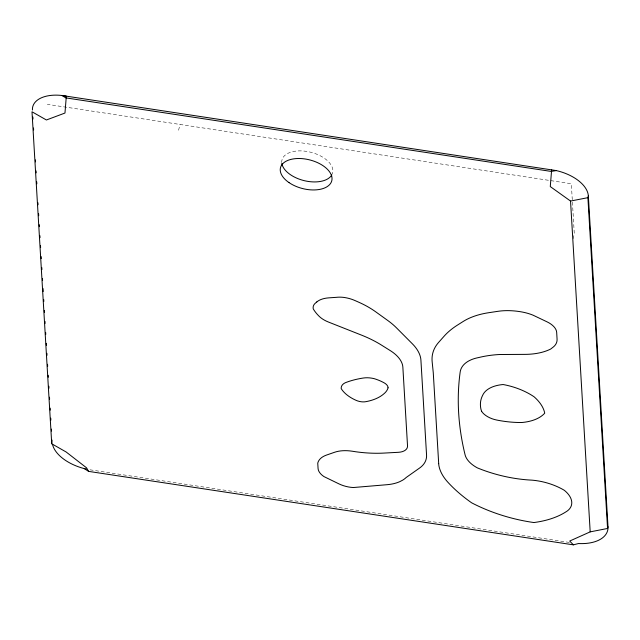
<?xml version="1.0" encoding="UTF-8"?>
<svg xmlns="http://www.w3.org/2000/svg" width="640" height="640" viewBox="0 0 640 640"><rect width="100%" height="100%" fill="white"/><g stroke="black" fill="none" stroke-linecap="round" stroke-linejoin="round"><path stroke-width="0.48" stroke-dasharray="3.2 2.4" d="M178.568 130.256L180.04 124.456M573.08 238.712L574.304 233.88L571.328 183.744L47.312 104.344M90.024 469.808L569.872 542.512M281.744 162.528A26.136 14.576 14.3 0 1 309.76 152A26.136 14.576 14.3 0 1 332.232 174.04"/><path stroke-width="0.96" d="M32.44 110.048A33.44 18.656 14.3 0 1 61.856 95.48L556.28 170.584A36.256 20.224 14.3 0 1 588.344 195.936L608 526.744A37.816 21.096 14.3 0 1 578.488 543.536L573.384 544.84L88.592 471.384L86.56 467.832L66.144 451.992L51.728 443.776L52.048 440.056M551.64 169.704L550.28 186.576L570.536 201.056L587.904 197.664L588.344 195.936M573.384 544.84L569.704 541.04L590.192 531.864L607.56 528.472L608 526.744M556.28 170.584L551.2 171.424L65.888 97.888L61.856 95.48L66.328 96.16L64.968 113.04L46.416 119.984L32 111.776L51.728 443.776M52.632 444.896A38.68 21.576 14.3 0 0 84.288 468.6L86.192 469.024M84.288 468.6L88.592 471.384M587.904 197.664L607.56 528.472M570.536 201.056L590.192 531.864M32.856 117.032L32.976 119.024M33.504 127.992L33.624 129.992M35.4 159.896L35.52 161.896M36.056 170.864L36.168 172.864M36.704 181.832L36.824 183.824M37.952 202.768L38.064 204.768M38.6 213.736L38.72 215.736M39.248 224.704L39.368 226.696M39.904 235.672L40.024 237.664M40.496 245.64L40.616 247.64M41.144 256.608L41.264 258.6M41.8 267.576L41.92 269.568M42.448 278.544L42.568 280.536M43.04 288.512L43.216 291.504M43.696 299.48L43.816 301.472M44.344 310.448L44.464 312.44M45 321.416L45.112 323.408M45.648 332.384L45.768 334.376M46.296 343.352L46.416 345.344M46.896 353.32L47.008 355.312M47.544 364.288L47.664 366.28M48.192 375.256L48.312 377.248M48.848 386.224L48.968 388.216M49.496 397.184L49.616 399.184M50.152 408.152L50.272 410.152M50.744 418.128L50.864 420.12M51.392 429.096L51.512 431.088M331.808 174.904A26.136 14.576 14.3 0 1 304.688 180.768A26.136 14.576 14.3 0 1 281.824 163.32M438.696 463.664L438.856 465.328A61.736 34.44 14.3 0 0 447.936 482.296A140.608 78.432 14.3 0 0 471.632 502.808A112.288 62.632 14.3 0 0 533.88 522.544A92.672 51.696 14.3 0 0 565.6 512.064A29.192 16.288 14.3 0 0 564.312 490.296A44.688 24.928 14.3 0 0 531.936 480.152A95.088 53.04 14.3 0 1 477.344 467.872A27.432 15.304 14.3 0 1 465.088 454.84A638.04 355.912 14.3 0 1 460.168 372.04A40.136 22.392 14.3 0 1 469.416 360.592L471.504 359.632A40.136 22.392 14.3 0 1 478.728 357.544A94.648 52.8 14.3 0 1 499.616 354.504L524.92 354.376A56.392 31.456 14.3 0 0 550.688 349.04L553.112 347.16A27.48 15.328 14.3 0 0 557.072 339.096L556.672 332.368A18.24 10.176 14.3 0 0 547.168 321.904L533.128 315.216A31.432 17.528 14.3 0 0 525.152 312.656L522.408 312.064A49.016 27.344 14.3 0 0 497.824 311.336L488.784 312.696A80.776 45.056 14.3 0 0 463.016 321.576L457.176 325.28A131.744 73.488 14.3 0 0 443.984 336.352L438.56 342.48A76.768 42.824 14.3 0 0 432.168 361.864L433.272 372.752L438.696 463.664M388.048 387.784L387.816 388.608A34.08 19.008 14.3 0 1 383.968 393.744A52.344 29.2 14.3 0 1 365.992 401.648A10.488 5.848 14.3 0 1 357.752 400.976L356.136 400.36A29.76 16.6 14.3 0 1 341.224 388.632A15.832 8.832 14.3 0 1 341.416 386.72L341.64 386.12A15.832 8.832 14.3 0 1 342.768 384.488L343.288 384.008A15.832 8.832 14.3 0 1 346.04 382.448A87.792 48.968 14.3 0 1 363.392 378.016A18.032 10.056 14.3 0 1 374.288 378.688A30.664 17.104 14.3 0 1 384.264 382.904A8.704 4.856 14.3 0 1 388.048 387.784M316.808 301.936L315.336 303.184A17.216 9.6 14.3 0 0 313.24 308.856A46.792 26.104 14.3 0 0 318.208 315.328L319.48 316.624A21.096 11.768 14.3 0 0 328.4 322.024L361.584 335.152A80.784 45.064 14.3 0 1 380.456 344.456L389.728 350.272A33.48 18.68 14.3 0 1 402.856 367.144L407.528 445.824A14.592 8.136 14.3 0 1 398.416 452.304L384 453.08A93.808 52.328 14.3 0 1 355.808 451.768L352.048 451.192A28.328 15.8 14.3 0 0 334.552 452.28L326.504 455.072A27.576 15.384 14.3 0 0 317.752 463.112L318.072 468.512A17.024 9.496 14.3 0 0 323.904 476.552L338.872 483.84A21.688 12.096 14.3 0 0 353.352 487.528L387.264 484.68A40.104 22.368 14.3 0 0 399.792 481.656L402.64 480.176A40.104 22.368 14.3 0 0 406.152 477.512L419.616 468.016A42.576 23.752 14.3 0 0 426.552 454.936L420.92 360.208A48.768 27.208 14.3 0 0 412.336 343.776L396.56 327.928A66.832 37.28 14.3 0 0 387.76 320.488L375.704 311.816A65.928 36.776 14.3 0 0 358.672 302.184L354.928 300.528A23.168 12.928 14.3 0 0 344.832 297.568L343.392 297.368A20.448 11.408 14.3 0 0 336.496 297.328L328.728 297.864A25.064 13.984 14.3 0 0 316.808 301.936M481.616 411.344L480.976 409.328A61.68 34.408 14.3 0 1 482.608 395.424A36.8 20.528 14.3 0 1 503.128 384.536A49.248 27.472 14.3 0 1 534.072 396.784A48.792 27.216 14.3 0 1 544.72 413.176A46.328 25.848 14.3 0 1 521.808 422.512A73.8 41.168 14.3 0 1 496.536 420A17.584 9.808 14.3 0 1 481.616 411.344M289.016 182.6A26.456 14.76 14.3 0 0 331.528 181.56A26.456 14.76 14.3 0 0 297.864 158.512A26.456 14.76 14.3 0 0 289.016 182.6"/></g></svg>
